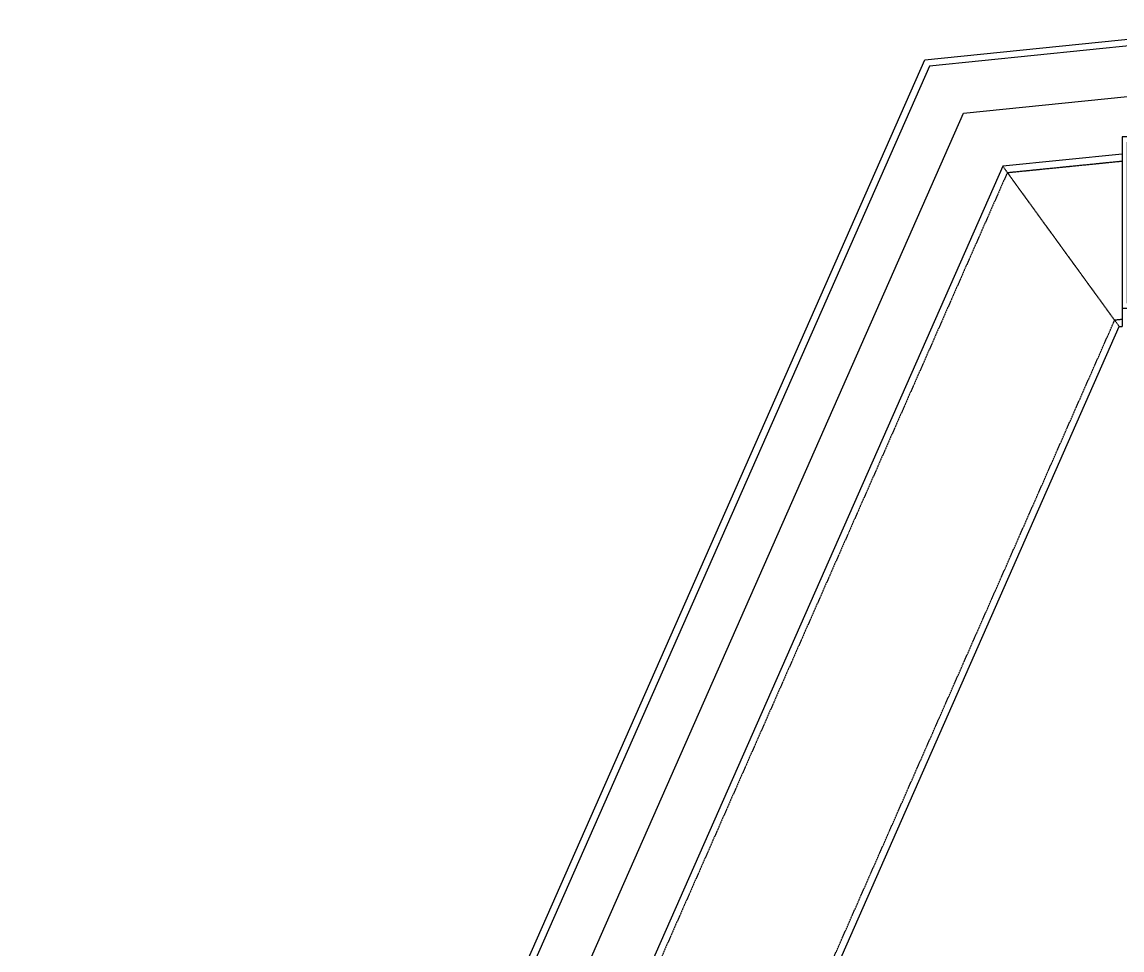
# Model space of a CAD drawing. Extents: x -3378 to 102197, y -3799 to 48702.
# Drawn here: x 81266.9 to 81748, y 28633.4 to 29039.6 of the extents above; entities that cross this region are included whole.
import ezdxf

# ---------------------------------------------------------------- set-up
doc = ezdxf.new("R2010")
doc.units = 0
doc.linetypes.add('HIDDEN', pattern=[0.375, 0.25, -0.125])
for name, color, linetype in [('BCM-EXT', 2, 'Continuous'), ('GM_SECT_15', 15, 'Continuous'), ('視覺模型鋁擠型暫替', 4, 'Continuous'), ('視覺模型鋁擠型暫替材質文字', 1, 'Continuous'), ('金屬面材 METAL PANEL', 2, 'Continuous')]:
    doc.layers.add(name, color=color, linetype=linetype)
doc.layers.add('不顯示', color=254, linetype='Continuous', plot=False)
doc.styles.add('DIM', font='simplex.shx', dxfattribs={"bigfont": 'chineset.shx'})

# ---------------------------------------------------------------- blocks, each defined once
blk = doc.blocks.new('75x75x2.3t')
at = {"layer": 'GM_SECT_15'}
for points in [[(0, -75), (75, -75), (75, 0), (0, 0)], [(2.3, -72.7), (72.7, -72.7), (72.7, -2.3), (2.3, -2.3)]]:
    blk.add_lwpolyline(points, close=True, dxfattribs=at)
at = {"layer": '不顯示', "linetype": 'Continuous', "insert": (21.79, -38.48), "char_height": 3.5, "attachment_point": 1, "style": 'DIM'}
blk.add_mtext_dynamic_manual_height_columns('75x75x2.3t', width=3.4858, gutter_width=17.5, heights=[0], dxfattribs=at)
blk = doc.blocks.new('外懸包板斷面')
at = {"layer": 'BCM-EXT', "color": 8, "linetype": 'HIDDEN'}
blk.add_line((484.11, 1049.72), (535.11, 979.47), dxfattribs=at)
at = {"layer": '視覺模型鋁擠型暫替', "linetype": 'Continuous'}
for p, q in [((536.3, 1054.96), (484.11, 1049.72)), ((536.3, 1054.96), (536.3, 979.58)), ((484.11, 1049.72), (75.38, 122.06)), ((536.3, 987.5), (611.3, 987.5)), ((157.33, 122.06), (535.11, 979.47)), ((535.11, 979.47), (536.3, 979.58)), ((535.11, 979.47), (536.3, 979.58))]:
    blk.add_line(p, q, dxfattribs=at)
at = {"layer": '視覺模型鋁擠型暫替', "color": 4, "linetype": 'HIDDEN'}
for p, q in [((486.15, 1046.91), (536.3, 1051.95)), ((486.15, 1046.91), (78.65, 122.06)), ((533.07, 982.28), (486.15, 1046.91)), ((154.05, 122.06), (533.07, 982.28)), ((536.3, 982.6), (533.07, 982.28))]:
    blk.add_line(p, q, dxfattribs=at)
at = {"layer": '金屬面材 METAL PANEL'}
for points in [[(127.61, 364.76), (450, 1096.31), (612.01, 1112.8, -0.414607), (615.3, 1110.12), (617.2, 1091.24)], [(635.93, 1090.08), (617.49, 1088.26, -0.41392), (614.21, 1090.94), (612.31, 1109.82), (452.04, 1093.5), (130.35, 363.55)]]:
    blk.add_lwpolyline(points, format="xyb", dxfattribs=at)
blk.add_lwpolyline([(55.15, 138.13), (466.98, 1072.91), (617.53, 1088.23)], dxfattribs=at)
at = {"layer": '視覺模型鋁擠型暫替材質文字', "linetype": 'Continuous', "rotation": 359.9999953602277}
blk.add_blockref('75x75x2.3t', (536.3, 1062.5), dxfattribs=at)

msp = doc.modelspace()

# ---------------------------------------------------------------- block references
at = {"layer": '金屬面材 METAL PANEL'}
msp.add_blockref('外懸包板斷面', (81211.701, 27926.773, 0), dxfattribs=at)

doc.saveas('drawing.dxf')
